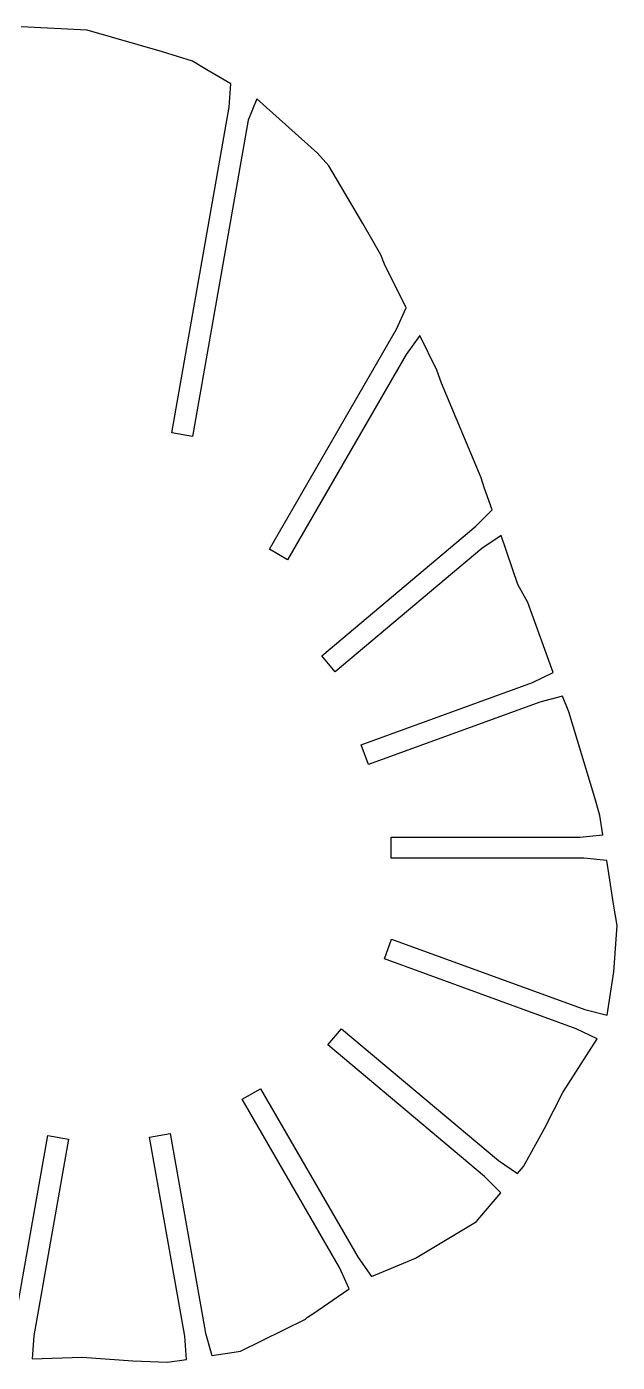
# Model space of a CAD drawing. Header units: inches. Extents: x -5 to 451, y 101 to 496.
# Drawn here: x 174.7 to 288.6, y 101.5 to 359 of the extents above; entities that cross this region are included whole.
import ezdxf

# ---------------------------------------------------------------- set-up
doc = ezdxf.new("R2010")
doc.units = ezdxf.units.IN
doc.header["$MEASUREMENT"] = 0
doc.layers.add('boundary', color=7, linetype='Continuous')

# ---------------------------------------------------------------- blocks, each defined once
blk = doc.blocks.new('block 7')
at = {"layer": 'boundary', "color": 5, "lineweight": 25, "true_color": 0x0000ff}
for points in [[(171.93, 106.31), (178.79, 145.22)], [(171.93, 106.31), (178.79, 145.22)], [(178.79, 145.22), (178.79, 145.22)], [(171.93, 106.31), (171.93, 106.31)]]:
    blk.add_lwpolyline(points, dxfattribs=at)
blk = doc.blocks.new('block 8')
at = {"layer": 'boundary', "color": 5, "lineweight": 25, "true_color": 0x0000ff}
for points in [[(178.79, 145.22), (182.78, 144.51)], [(178.79, 145.22), (182.78, 144.51)], [(178.79, 145.22), (178.79, 145.22)], [(182.78, 144.51), (182.78, 144.51)]]:
    blk.add_lwpolyline(points, dxfattribs=at)
blk = doc.blocks.new('block 9')
at = {"layer": 'boundary', "color": 5, "lineweight": 25, "true_color": 0x0000ff}
for points in [[(182.78, 144.51), (176.1, 106.62)], [(182.78, 144.51), (176.1, 106.62)], [(182.78, 144.51), (182.78, 144.51)], [(176.1, 106.62), (176.1, 106.62)]]:
    blk.add_lwpolyline(points, dxfattribs=at)
blk = doc.blocks.new('block 10')
at = {"layer": 'boundary', "color": 5, "lineweight": 25, "true_color": 0x0000ff}
for points in [[(176.1, 106.62), (175.76, 102.15)], [(176.1, 106.62), (175.76, 102.15)], [(176.1, 106.62), (176.1, 106.62)], [(175.76, 102.15), (175.76, 102.15)]]:
    blk.add_lwpolyline(points, dxfattribs=at)
blk = doc.blocks.new('block 11')
at = {"layer": 'boundary', "color": 5, "lineweight": 25, "true_color": 0x0000ff}
for points in [[(175.76, 102.15), (185.44, 102.5)], [(175.76, 102.15), (185.44, 102.5)], [(175.76, 102.15), (175.76, 102.15)], [(185.44, 102.5), (185.44, 102.5)]]:
    blk.add_lwpolyline(points, dxfattribs=at)
blk = doc.blocks.new('block 12')
at = {"layer": 'boundary', "color": 5, "lineweight": 25, "true_color": 0x0000ff}
for points in [[(185.44, 102.5), (195.2, 101.78)], [(185.44, 102.5), (195.2, 101.78)], [(185.44, 102.5), (185.44, 102.5)], [(195.2, 101.78), (195.2, 101.78)]]:
    blk.add_lwpolyline(points, dxfattribs=at)
blk = doc.blocks.new('block 13')
at = {"layer": 'boundary', "color": 5, "lineweight": 25, "true_color": 0x0000ff}
for points in [[(195.2, 101.78), (201.87, 101.49)], [(195.2, 101.78), (201.87, 101.49)], [(195.2, 101.78), (195.2, 101.78)], [(201.87, 101.49), (201.87, 101.49)]]:
    blk.add_lwpolyline(points, dxfattribs=at)
blk = doc.blocks.new('block 14')
at = {"layer": 'boundary', "color": 5, "lineweight": 25, "true_color": 0x0000ff}
for points in [[(201.87, 101.49), (205.53, 102.05)], [(201.87, 101.49), (205.53, 102.05)], [(201.87, 101.49), (201.87, 101.49)], [(205.53, 102.05), (205.53, 102.05)]]:
    blk.add_lwpolyline(points, dxfattribs=at)
blk = doc.blocks.new('block 15')
at = {"layer": 'boundary', "color": 5, "lineweight": 25, "true_color": 0x0000ff}
for points in [[(205.53, 102.05), (205.19, 106.51)], [(205.53, 102.05), (205.19, 106.51)], [(205.19, 106.51), (205.19, 106.51)], [(205.53, 102.05), (205.53, 102.05)]]:
    blk.add_lwpolyline(points, dxfattribs=at)
blk = doc.blocks.new('block 16')
at = {"layer": 'boundary', "color": 5, "lineweight": 25, "true_color": 0x0000ff}
for points in [[(205.19, 106.51), (198.42, 144.87)], [(205.19, 106.51), (198.42, 144.87)], [(198.42, 144.87), (198.42, 144.87)], [(205.19, 106.51), (205.19, 106.51)]]:
    blk.add_lwpolyline(points, dxfattribs=at)
blk = doc.blocks.new('block 17')
at = {"layer": 'boundary', "color": 5, "lineweight": 25, "true_color": 0x0000ff}
for points in [[(198.42, 144.87), (202.41, 145.58)], [(198.42, 144.87), (202.41, 145.58)], [(198.42, 144.87), (198.42, 144.87)], [(202.41, 145.58), (202.41, 145.58)]]:
    blk.add_lwpolyline(points, dxfattribs=at)
blk = doc.blocks.new('block 18')
at = {"layer": 'boundary', "color": 5, "lineweight": 25, "true_color": 0x0000ff}
for points in [[(202.41, 145.58), (209.2, 107.1)], [(202.41, 145.58), (209.2, 107.1)], [(202.41, 145.58), (202.41, 145.58)], [(209.2, 107.1), (209.2, 107.1)]]:
    blk.add_lwpolyline(points, dxfattribs=at)
blk = doc.blocks.new('block 19')
at = {"layer": 'boundary', "color": 5, "lineweight": 25, "true_color": 0x0000ff}
for points in [[(209.2, 107.1), (210.4, 102.79)], [(209.2, 107.1), (210.4, 102.79)], [(209.2, 107.1), (209.2, 107.1)], [(210.4, 102.79), (210.4, 102.79)]]:
    blk.add_lwpolyline(points, dxfattribs=at)
blk = doc.blocks.new('block 20')
at = {"layer": 'boundary', "color": 5, "lineweight": 25, "true_color": 0x0000ff}
for points in [[(210.4, 102.79), (214.72, 103.45)], [(210.4, 102.79), (214.72, 103.45)], [(214.72, 103.45), (214.72, 103.45)], [(210.4, 102.79), (210.4, 102.79)]]:
    blk.add_lwpolyline(points, dxfattribs=at)
blk = doc.blocks.new('block 21')
at = {"layer": 'boundary', "color": 5, "lineweight": 25, "true_color": 0x0000ff}
for points in [[(214.72, 103.45), (215.94, 103.6)], [(214.72, 103.45), (215.94, 103.6)], [(214.72, 103.45), (214.72, 103.45)], [(215.94, 103.6), (215.94, 103.6)]]:
    blk.add_lwpolyline(points, dxfattribs=at)
blk = doc.blocks.new('block 22')
at = {"layer": 'boundary', "color": 5, "lineweight": 25, "true_color": 0x0000ff}
for points in [[(215.94, 103.6), (228.47, 109.8)], [(215.94, 103.6), (228.47, 109.8)], [(228.47, 109.8), (228.47, 109.8)], [(215.94, 103.6), (215.94, 103.6)]]:
    blk.add_lwpolyline(points, dxfattribs=at)
blk = doc.blocks.new('block 23')
at = {"layer": 'boundary', "color": 5, "lineweight": 25, "true_color": 0x0000ff}
for points in [[(228.47, 109.8), (228.87, 110.17)], [(228.47, 109.8), (228.87, 110.17)], [(228.47, 109.8), (228.47, 109.8)], [(228.87, 110.17), (228.87, 110.17)]]:
    blk.add_lwpolyline(points, dxfattribs=at)
blk = doc.blocks.new('block 24')
at = {"layer": 'boundary', "color": 5, "lineweight": 25, "true_color": 0x0000ff}
for points in [[(228.87, 110.17), (229.91, 110.85)], [(228.87, 110.17), (229.91, 110.85)], [(229.91, 110.85), (229.91, 110.85)], [(228.87, 110.17), (228.87, 110.17)]]:
    blk.add_lwpolyline(points, dxfattribs=at)
blk = doc.blocks.new('block 25')
at = {"layer": 'boundary', "color": 5, "lineweight": 25, "true_color": 0x0000ff}
for points in [[(229.91, 110.85), (236.89, 115.66)], [(229.91, 110.85), (236.89, 115.66)], [(236.89, 115.66), (236.89, 115.66)], [(229.91, 110.85), (229.91, 110.85)]]:
    blk.add_lwpolyline(points, dxfattribs=at)
blk = doc.blocks.new('block 26')
at = {"layer": 'boundary', "color": 5, "lineweight": 25, "true_color": 0x0000ff}
for points in [[(236.89, 115.66), (235.04, 119.74)], [(236.89, 115.66), (235.04, 119.74)], [(235.04, 119.74), (235.04, 119.74)], [(236.89, 115.66), (236.89, 115.66)]]:
    blk.add_lwpolyline(points, dxfattribs=at)
blk = doc.blocks.new('block 27')
at = {"layer": 'boundary', "color": 5, "lineweight": 25, "true_color": 0x0000ff}
for points in [[(235.04, 119.74), (216.3, 152.21)], [(235.04, 119.74), (216.3, 152.21)], [(216.3, 152.21), (216.3, 152.21)], [(235.04, 119.74), (235.04, 119.74)]]:
    blk.add_lwpolyline(points, dxfattribs=at)
blk = doc.blocks.new('block 28')
at = {"layer": 'boundary', "color": 5, "lineweight": 25, "true_color": 0x0000ff}
for points in [[(216.3, 152.21), (219.81, 154.23)], [(216.3, 152.21), (219.81, 154.23)], [(216.3, 152.21), (216.3, 152.21)], [(219.81, 154.23), (219.81, 154.23)]]:
    blk.add_lwpolyline(points, dxfattribs=at)
blk = doc.blocks.new('block 29')
at = {"layer": 'boundary', "color": 5, "lineweight": 25, "true_color": 0x0000ff}
for points in [[(219.81, 154.23), (238.61, 121.66)], [(219.81, 154.23), (238.61, 121.66)], [(219.81, 154.23), (219.81, 154.23)], [(238.61, 121.66), (238.61, 121.66)]]:
    blk.add_lwpolyline(points, dxfattribs=at)
blk = doc.blocks.new('block 30')
at = {"layer": 'boundary', "color": 5, "lineweight": 25, "true_color": 0x0000ff}
for points in [[(238.61, 121.66), (241.22, 118.03)], [(238.61, 121.66), (241.22, 118.03)], [(238.61, 121.66), (238.61, 121.66)], [(241.22, 118.03), (241.22, 118.03)]]:
    blk.add_lwpolyline(points, dxfattribs=at)
blk = doc.blocks.new('block 31')
at = {"layer": 'boundary', "color": 5, "lineweight": 25, "true_color": 0x0000ff}
for points in [[(241.22, 118.03), (249.66, 121.57)], [(241.22, 118.03), (249.66, 121.57)], [(249.66, 121.57), (249.66, 121.57)], [(241.22, 118.03), (241.22, 118.03)]]:
    blk.add_lwpolyline(points, dxfattribs=at)
blk = doc.blocks.new('block 32')
at = {"layer": 'boundary', "color": 5, "lineweight": 25, "true_color": 0x0000ff}
for points in [[(249.66, 121.57), (260.94, 128.31)], [(249.66, 121.57), (260.94, 128.31)], [(260.94, 128.31), (260.94, 128.31)], [(249.66, 121.57), (249.66, 121.57)]]:
    blk.add_lwpolyline(points, dxfattribs=at)
blk = doc.blocks.new('block 33')
at = {"layer": 'boundary', "color": 5, "lineweight": 25, "true_color": 0x0000ff}
for points in [[(260.94, 128.31), (261.45, 128.64)], [(260.94, 128.31), (261.45, 128.64)], [(260.94, 128.31), (260.94, 128.31)], [(261.45, 128.64), (261.45, 128.64)]]:
    blk.add_lwpolyline(points, dxfattribs=at)
blk = doc.blocks.new('block 34')
at = {"layer": 'boundary', "color": 5, "lineweight": 25, "true_color": 0x0000ff}
for points in [[(261.45, 128.64), (262.12, 129.42)], [(261.45, 128.64), (262.12, 129.42)], [(262.12, 129.42), (262.12, 129.42)], [(261.45, 128.64), (261.45, 128.64)]]:
    blk.add_lwpolyline(points, dxfattribs=at)
blk = doc.blocks.new('block 35')
at = {"layer": 'boundary', "color": 5, "lineweight": 25, "true_color": 0x0000ff}
for points in [[(262.12, 129.42), (266.15, 134.13)], [(262.12, 129.42), (266.15, 134.13)], [(266.15, 134.13), (266.15, 134.13)], [(262.12, 129.42), (262.12, 129.42)]]:
    blk.add_lwpolyline(points, dxfattribs=at)
blk = doc.blocks.new('block 36')
at = {"layer": 'boundary', "color": 5, "lineweight": 25, "true_color": 0x0000ff}
for points in [[(266.15, 134.13), (263.02, 137.33)], [(266.15, 134.13), (263.02, 137.33)], [(263.02, 137.33), (263.02, 137.33)], [(266.15, 134.13), (266.15, 134.13)]]:
    blk.add_lwpolyline(points, dxfattribs=at)
blk = doc.blocks.new('block 37')
at = {"layer": 'boundary', "color": 5, "lineweight": 25, "true_color": 0x0000ff}
for points in [[(263.02, 137.33), (232.81, 162.67)], [(263.02, 137.33), (232.81, 162.67)], [(232.81, 162.67), (232.81, 162.67)], [(263.02, 137.33), (263.02, 137.33)]]:
    blk.add_lwpolyline(points, dxfattribs=at)
blk = doc.blocks.new('block 38')
at = {"layer": 'boundary', "color": 5, "lineweight": 25, "true_color": 0x0000ff}
for points in [[(232.81, 162.67), (235.42, 165.78)], [(232.81, 162.67), (235.42, 165.78)], [(235.42, 165.78), (235.42, 165.78)], [(232.81, 162.67), (232.81, 162.67)]]:
    blk.add_lwpolyline(points, dxfattribs=at)
blk = doc.blocks.new('block 39')
at = {"layer": 'boundary', "color": 5, "lineweight": 25, "true_color": 0x0000ff}
for points in [[(235.42, 165.78), (265.66, 140.4)], [(235.42, 165.78), (265.66, 140.4)], [(235.42, 165.78), (235.42, 165.78)], [(265.66, 140.4), (265.66, 140.4)]]:
    blk.add_lwpolyline(points, dxfattribs=at)
blk = doc.blocks.new('block 40')
at = {"layer": 'boundary', "color": 5, "lineweight": 25, "true_color": 0x0000ff}
for points in [[(265.66, 140.4), (269.35, 137.88)], [(265.66, 140.4), (269.35, 137.88)], [(265.66, 140.4), (265.66, 140.4)], [(269.35, 137.88), (269.35, 137.88)]]:
    blk.add_lwpolyline(points, dxfattribs=at)
blk = doc.blocks.new('block 41')
at = {"layer": 'boundary', "color": 5, "lineweight": 25, "true_color": 0x0000ff}
for points in [[(269.35, 137.88), (270.52, 139.25)], [(269.35, 137.88), (270.52, 139.25)], [(270.52, 139.25), (270.52, 139.25)], [(269.35, 137.88), (269.35, 137.88)]]:
    blk.add_lwpolyline(points, dxfattribs=at)
blk = doc.blocks.new('block 42')
at = {"layer": 'boundary', "color": 5, "lineweight": 25, "true_color": 0x0000ff}
for points in [[(270.52, 139.25), (274.57, 146.56)], [(270.52, 139.25), (274.57, 146.56)], [(274.57, 146.56), (274.57, 146.56)], [(270.52, 139.25), (270.52, 139.25)]]:
    blk.add_lwpolyline(points, dxfattribs=at)
blk = doc.blocks.new('block 43')
at = {"layer": 'boundary', "color": 5, "lineweight": 25, "true_color": 0x0000ff}
for points in [[(274.57, 146.56), (278.06, 153.52)], [(274.57, 146.56), (278.06, 153.52)], [(278.06, 153.52), (278.06, 153.52)], [(274.57, 146.56), (274.57, 146.56)]]:
    blk.add_lwpolyline(points, dxfattribs=at)
blk = doc.blocks.new('block 44')
at = {"layer": 'boundary', "color": 5, "lineweight": 25, "true_color": 0x0000ff}
for points in [[(278.06, 153.52), (284.72, 163.84)], [(278.06, 153.52), (284.72, 163.84)], [(284.72, 163.84), (284.72, 163.84)], [(278.06, 153.52), (278.06, 153.52)]]:
    blk.add_lwpolyline(points, dxfattribs=at)
blk = doc.blocks.new('block 45')
at = {"layer": 'boundary', "color": 5, "lineweight": 25, "true_color": 0x0000ff}
for points in [[(284.72, 163.84), (280.69, 165.78)], [(284.72, 163.84), (280.69, 165.78)], [(280.69, 165.78), (280.69, 165.78)], [(284.72, 163.84), (284.72, 163.84)]]:
    blk.add_lwpolyline(points, dxfattribs=at)
blk = doc.blocks.new('block 46')
at = {"layer": 'boundary', "color": 5, "lineweight": 25, "true_color": 0x0000ff}
for points in [[(280.69, 165.78), (243.68, 179.25)], [(280.69, 165.78), (243.68, 179.25)], [(243.68, 179.25), (243.68, 179.25)], [(280.69, 165.78), (280.69, 165.78)]]:
    blk.add_lwpolyline(points, dxfattribs=at)
blk = doc.blocks.new('block 47')
at = {"layer": 'boundary', "color": 5, "lineweight": 25, "true_color": 0x0000ff}
for points in [[(243.68, 179.25), (245.06, 183.06)], [(243.68, 179.25), (245.06, 183.06)], [(245.06, 183.06), (245.06, 183.06)], [(243.68, 179.25), (243.68, 179.25)]]:
    blk.add_lwpolyline(points, dxfattribs=at)
blk = doc.blocks.new('block 48')
at = {"layer": 'boundary', "color": 5, "lineweight": 25, "true_color": 0x0000ff}
for points in [[(245.06, 183.06), (282.31, 169.5)], [(245.06, 183.06), (282.31, 169.5)], [(245.06, 183.06), (245.06, 183.06)], [(282.31, 169.5), (282.31, 169.5)]]:
    blk.add_lwpolyline(points, dxfattribs=at)
blk = doc.blocks.new('block 49')
at = {"layer": 'boundary', "color": 5, "lineweight": 25, "true_color": 0x0000ff}
for points in [[(282.31, 169.5), (286.65, 168.39)], [(282.31, 169.5), (286.65, 168.39)], [(282.31, 169.5), (282.31, 169.5)], [(286.65, 168.39), (286.65, 168.39)]]:
    blk.add_lwpolyline(points, dxfattribs=at)
blk = doc.blocks.new('block 50')
at = {"layer": 'boundary', "color": 5, "lineweight": 25, "true_color": 0x0000ff}
for points in [[(286.65, 168.39), (287.91, 176.74)], [(286.65, 168.39), (287.91, 176.74)], [(287.91, 176.74), (287.91, 176.74)], [(286.65, 168.39), (286.65, 168.39)]]:
    blk.add_lwpolyline(points, dxfattribs=at)
blk = doc.blocks.new('block 51')
at = {"layer": 'boundary', "color": 5, "lineweight": 25, "true_color": 0x0000ff}
for points in [[(287.91, 176.74), (288.59, 185.69)], [(287.91, 176.74), (288.59, 185.69)], [(288.59, 185.69), (288.59, 185.69)], [(287.91, 176.74), (287.91, 176.74)]]:
    blk.add_lwpolyline(points, dxfattribs=at)
blk = doc.blocks.new('block 52')
at = {"layer": 'boundary', "color": 5, "lineweight": 25, "true_color": 0x0000ff}
for points in [[(288.59, 185.69), (287.92, 189.43)], [(288.59, 185.69), (287.92, 189.43)], [(287.92, 189.43), (287.92, 189.43)], [(288.59, 185.69), (288.59, 185.69)]]:
    blk.add_lwpolyline(points, dxfattribs=at)
blk = doc.blocks.new('block 53')
at = {"layer": 'boundary', "color": 5, "lineweight": 25, "true_color": 0x0000ff}
for points in [[(287.92, 189.43), (286.56, 198.24)], [(287.92, 189.43), (286.56, 198.24)], [(286.56, 198.24), (286.56, 198.24)], [(287.92, 189.43), (287.92, 189.43)]]:
    blk.add_lwpolyline(points, dxfattribs=at)
blk = doc.blocks.new('block 54')
at = {"layer": 'boundary', "color": 5, "lineweight": 25, "true_color": 0x0000ff}
for points in [[(286.56, 198.24), (282.11, 198.68)], [(286.56, 198.24), (282.11, 198.68)], [(282.11, 198.68), (282.11, 198.68)], [(286.56, 198.24), (286.56, 198.24)]]:
    blk.add_lwpolyline(points, dxfattribs=at)
blk = doc.blocks.new('block 55')
at = {"layer": 'boundary', "color": 5, "lineweight": 25, "true_color": 0x0000ff}
for points in [[(282.11, 198.68), (244.98, 198.68)], [(282.11, 198.68), (244.98, 198.68)], [(244.98, 198.68), (244.98, 198.68)], [(282.11, 198.68), (282.11, 198.68)]]:
    blk.add_lwpolyline(points, dxfattribs=at)
blk = doc.blocks.new('block 56')
at = {"layer": 'boundary', "color": 5, "lineweight": 25, "true_color": 0x0000ff}
for points in [[(244.98, 198.68), (244.98, 202.73)], [(244.98, 198.68), (244.98, 202.73)], [(244.98, 202.73), (244.98, 202.73)], [(244.98, 198.68), (244.98, 198.68)]]:
    blk.add_lwpolyline(points, dxfattribs=at)
blk = doc.blocks.new('block 57')
at = {"layer": 'boundary', "color": 5, "lineweight": 25, "true_color": 0x0000ff}
for points in [[(244.98, 202.73), (281.35, 202.73)], [(244.98, 202.73), (281.35, 202.73)], [(244.98, 202.73), (244.98, 202.73)], [(281.35, 202.73), (281.35, 202.73)]]:
    blk.add_lwpolyline(points, dxfattribs=at)
blk = doc.blocks.new('block 58')
at = {"layer": 'boundary', "color": 5, "lineweight": 25, "true_color": 0x0000ff}
for points in [[(281.35, 202.73), (285.8, 203.17)], [(281.35, 202.73), (285.8, 203.17)], [(281.35, 202.73), (281.35, 202.73)], [(285.8, 203.17), (285.8, 203.17)]]:
    blk.add_lwpolyline(points, dxfattribs=at)
blk = doc.blocks.new('block 59')
at = {"layer": 'boundary', "color": 5, "lineweight": 25, "true_color": 0x0000ff}
for points in [[(285.8, 203.17), (285.23, 206.89)], [(285.8, 203.17), (285.23, 206.89)], [(285.23, 206.89), (285.23, 206.89)], [(285.8, 203.17), (285.8, 203.17)]]:
    blk.add_lwpolyline(points, dxfattribs=at)
blk = doc.blocks.new('block 60')
at = {"layer": 'boundary', "color": 5, "lineweight": 25, "true_color": 0x0000ff}
for points in [[(285.23, 206.89), (284.29, 210.34)], [(285.23, 206.89), (284.29, 210.34)], [(284.29, 210.34), (284.29, 210.34)], [(285.23, 206.89), (285.23, 206.89)]]:
    blk.add_lwpolyline(points, dxfattribs=at)
blk = doc.blocks.new('block 61')
at = {"layer": 'boundary', "color": 5, "lineweight": 25, "true_color": 0x0000ff}
for points in [[(284.29, 210.34), (279.28, 226.87)], [(284.29, 210.34), (279.28, 226.87)], [(279.28, 226.87), (279.28, 226.87)], [(284.29, 210.34), (284.29, 210.34)]]:
    blk.add_lwpolyline(points, dxfattribs=at)
blk = doc.blocks.new('block 62')
at = {"layer": 'boundary', "color": 5, "lineweight": 25, "true_color": 0x0000ff}
for points in [[(279.28, 226.87), (278.01, 229.89)], [(279.28, 226.87), (278.01, 229.89)], [(278.01, 229.89), (278.01, 229.89)], [(279.28, 226.87), (279.28, 226.87)]]:
    blk.add_lwpolyline(points, dxfattribs=at)
blk = doc.blocks.new('block 63')
at = {"layer": 'boundary', "color": 5, "lineweight": 25, "true_color": 0x0000ff}
for points in [[(278.01, 229.89), (273.67, 228.78)], [(278.01, 229.89), (273.67, 228.78)], [(278.01, 229.89), (278.01, 229.89)], [(273.67, 228.78), (273.67, 228.78)]]:
    blk.add_lwpolyline(points, dxfattribs=at)
blk = doc.blocks.new('block 64')
at = {"layer": 'boundary', "color": 5, "lineweight": 25, "true_color": 0x0000ff}
for points in [[(273.67, 228.78), (240.61, 216.74)], [(273.67, 228.78), (240.61, 216.74)], [(273.67, 228.78), (273.67, 228.78)], [(240.61, 216.74), (240.61, 216.74)]]:
    blk.add_lwpolyline(points, dxfattribs=at)
blk = doc.blocks.new('block 65')
at = {"layer": 'boundary', "color": 5, "lineweight": 25, "true_color": 0x0000ff}
for points in [[(240.61, 216.74), (239.23, 220.55)], [(240.61, 216.74), (239.23, 220.55)], [(239.23, 220.55), (239.23, 220.55)], [(240.61, 216.74), (240.61, 216.74)]]:
    blk.add_lwpolyline(points, dxfattribs=at)
blk = doc.blocks.new('block 66')
at = {"layer": 'boundary', "color": 5, "lineweight": 25, "true_color": 0x0000ff}
for points in [[(239.23, 220.55), (272.22, 232.56)], [(239.23, 220.55), (272.22, 232.56)], [(272.22, 232.56), (272.22, 232.56)], [(239.23, 220.55), (239.23, 220.55)]]:
    blk.add_lwpolyline(points, dxfattribs=at)
blk = doc.blocks.new('block 67')
at = {"layer": 'boundary', "color": 5, "lineweight": 25, "true_color": 0x0000ff}
for points in [[(272.22, 232.56), (276.26, 234.5)], [(272.22, 232.56), (276.26, 234.5)], [(276.26, 234.5), (276.26, 234.5)], [(272.22, 232.56), (272.22, 232.56)]]:
    blk.add_lwpolyline(points, dxfattribs=at)
blk = doc.blocks.new('block 68')
at = {"layer": 'boundary', "color": 5, "lineweight": 25, "true_color": 0x0000ff}
for points in [[(276.26, 234.5), (271.34, 247.95)], [(276.26, 234.5), (271.34, 247.95)], [(271.34, 247.95), (271.34, 247.95)], [(276.26, 234.5), (276.26, 234.5)]]:
    blk.add_lwpolyline(points, dxfattribs=at)
blk = doc.blocks.new('block 69')
at = {"layer": 'boundary', "color": 5, "lineweight": 25, "true_color": 0x0000ff}
for points in [[(271.34, 247.95), (269.44, 251.42)], [(271.34, 247.95), (269.44, 251.42)], [(269.44, 251.42), (269.44, 251.42)], [(271.34, 247.95), (271.34, 247.95)]]:
    blk.add_lwpolyline(points, dxfattribs=at)
blk = doc.blocks.new('block 70')
at = {"layer": 'boundary', "color": 5, "lineweight": 25, "true_color": 0x0000ff}
for points in [[(269.44, 251.42), (266.19, 260.89)], [(269.44, 251.42), (266.19, 260.89)], [(266.19, 260.89), (266.19, 260.89)], [(269.44, 251.42), (269.44, 251.42)]]:
    blk.add_lwpolyline(points, dxfattribs=at)
blk = doc.blocks.new('block 71')
at = {"layer": 'boundary', "color": 5, "lineweight": 25, "true_color": 0x0000ff}
for points in [[(266.19, 260.89), (262.49, 258.36)], [(266.19, 260.89), (262.49, 258.36)], [(266.19, 260.89), (266.19, 260.89)], [(262.49, 258.36), (262.49, 258.36)]]:
    blk.add_lwpolyline(points, dxfattribs=at)
blk = doc.blocks.new('block 72')
at = {"layer": 'boundary', "color": 5, "lineweight": 25, "true_color": 0x0000ff}
for points in [[(262.49, 258.36), (234.2, 234.62)], [(262.49, 258.36), (234.2, 234.62)], [(262.49, 258.36), (262.49, 258.36)], [(234.2, 234.62), (234.2, 234.62)]]:
    blk.add_lwpolyline(points, dxfattribs=at)
blk = doc.blocks.new('block 73')
at = {"layer": 'boundary', "color": 5, "lineweight": 25, "true_color": 0x0000ff}
for points in [[(234.2, 234.62), (231.6, 237.72)], [(234.2, 234.62), (231.6, 237.72)], [(231.6, 237.72), (231.6, 237.72)], [(234.2, 234.62), (234.2, 234.62)]]:
    blk.add_lwpolyline(points, dxfattribs=at)
blk = doc.blocks.new('block 74')
at = {"layer": 'boundary', "color": 5, "lineweight": 25, "true_color": 0x0000ff}
for points in [[(231.6, 237.72), (261.32, 262.67)], [(231.6, 237.72), (261.32, 262.67)], [(261.32, 262.67), (261.32, 262.67)], [(231.6, 237.72), (231.6, 237.72)]]:
    blk.add_lwpolyline(points, dxfattribs=at)
blk = doc.blocks.new('block 75')
at = {"layer": 'boundary', "color": 5, "lineweight": 25, "true_color": 0x0000ff}
for points in [[(261.32, 262.67), (264.45, 265.87)], [(261.32, 262.67), (264.45, 265.87)], [(264.45, 265.87), (264.45, 265.87)], [(261.32, 262.67), (261.32, 262.67)]]:
    blk.add_lwpolyline(points, dxfattribs=at)
blk = doc.blocks.new('block 76')
at = {"layer": 'boundary', "color": 5, "lineweight": 25, "true_color": 0x0000ff}
for points in [[(264.45, 265.87), (262.9, 270.13)], [(264.45, 265.87), (262.9, 270.13)], [(262.9, 270.13), (262.9, 270.13)], [(264.45, 265.87), (264.45, 265.87)]]:
    blk.add_lwpolyline(points, dxfattribs=at)
blk = doc.blocks.new('block 77')
at = {"layer": 'boundary', "color": 5, "lineweight": 25, "true_color": 0x0000ff}
for points in [[(262.9, 270.13), (262.33, 272.01)], [(262.9, 270.13), (262.33, 272.01)], [(262.33, 272.01), (262.33, 272.01)], [(262.9, 270.13), (262.9, 270.13)]]:
    blk.add_lwpolyline(points, dxfattribs=at)
blk = doc.blocks.new('block 78')
at = {"layer": 'boundary', "color": 5, "lineweight": 25, "true_color": 0x0000ff}
for points in [[(262.33, 272.01), (254.67, 290.24)], [(262.33, 272.01), (254.67, 290.24)], [(254.67, 290.24), (254.67, 290.24)], [(262.33, 272.01), (262.33, 272.01)]]:
    blk.add_lwpolyline(points, dxfattribs=at)
blk = doc.blocks.new('block 79')
at = {"layer": 'boundary', "color": 5, "lineweight": 25, "true_color": 0x0000ff}
for points in [[(254.67, 290.24), (253.79, 292.75)], [(254.67, 290.24), (253.79, 292.75)], [(253.79, 292.75), (253.79, 292.75)], [(254.67, 290.24), (254.67, 290.24)]]:
    blk.add_lwpolyline(points, dxfattribs=at)
blk = doc.blocks.new('block 80')
at = {"layer": 'boundary', "color": 5, "lineweight": 25, "true_color": 0x0000ff}
for points in [[(253.79, 292.75), (250.49, 299.45)], [(253.79, 292.75), (250.49, 299.45)], [(250.49, 299.45), (250.49, 299.45)], [(253.79, 292.75), (253.79, 292.75)]]:
    blk.add_lwpolyline(points, dxfattribs=at)
blk = doc.blocks.new('block 81')
at = {"layer": 'boundary', "color": 5, "lineweight": 25, "true_color": 0x0000ff}
for points in [[(250.49, 299.45), (247.88, 295.81)], [(250.49, 299.45), (247.88, 295.81)], [(250.49, 299.45), (250.49, 299.45)], [(247.88, 295.81), (247.88, 295.81)]]:
    blk.add_lwpolyline(points, dxfattribs=at)
blk = doc.blocks.new('block 82')
at = {"layer": 'boundary', "color": 5, "lineweight": 25, "true_color": 0x0000ff}
for points in [[(247.88, 295.81), (225.03, 256.23)], [(247.88, 295.81), (225.03, 256.23)], [(247.88, 295.81), (247.88, 295.81)], [(225.03, 256.23), (225.03, 256.23)]]:
    blk.add_lwpolyline(points, dxfattribs=at)
blk = doc.blocks.new('block 83')
at = {"layer": 'boundary', "color": 5, "lineweight": 25, "true_color": 0x0000ff}
for points in [[(225.03, 256.23), (221.52, 258.25)], [(225.03, 256.23), (221.52, 258.25)], [(221.52, 258.25), (221.52, 258.25)], [(225.03, 256.23), (225.03, 256.23)]]:
    blk.add_lwpolyline(points, dxfattribs=at)
blk = doc.blocks.new('block 84')
at = {"layer": 'boundary', "color": 5, "lineweight": 25, "true_color": 0x0000ff}
for points in [[(221.52, 258.25), (246.02, 300.69)], [(221.52, 258.25), (246.02, 300.69)], [(246.02, 300.69), (246.02, 300.69)], [(221.52, 258.25), (221.52, 258.25)]]:
    blk.add_lwpolyline(points, dxfattribs=at)
blk = doc.blocks.new('block 85')
at = {"layer": 'boundary', "color": 5, "lineweight": 25, "true_color": 0x0000ff}
for points in [[(246.02, 300.69), (247.87, 304.77)], [(246.02, 300.69), (247.87, 304.77)], [(247.87, 304.77), (247.87, 304.77)], [(246.02, 300.69), (246.02, 300.69)]]:
    blk.add_lwpolyline(points, dxfattribs=at)
blk = doc.blocks.new('block 86')
at = {"layer": 'boundary', "color": 5, "lineweight": 25, "true_color": 0x0000ff}
for points in [[(247.87, 304.77), (243.71, 313.22)], [(247.87, 304.77), (243.71, 313.22)], [(243.71, 313.22), (243.71, 313.22)], [(247.87, 304.77), (247.87, 304.77)]]:
    blk.add_lwpolyline(points, dxfattribs=at)
blk = doc.blocks.new('block 87')
at = {"layer": 'boundary', "color": 5, "lineweight": 25, "true_color": 0x0000ff}
for points in [[(243.71, 313.22), (242.99, 315)], [(243.71, 313.22), (242.99, 315)], [(242.99, 315), (242.99, 315)], [(243.71, 313.22), (243.71, 313.22)]]:
    blk.add_lwpolyline(points, dxfattribs=at)
blk = doc.blocks.new('block 88')
at = {"layer": 'boundary', "color": 5, "lineweight": 25, "true_color": 0x0000ff}
for points in [[(242.99, 315), (239.51, 321.05)], [(242.99, 315), (239.51, 321.05)], [(239.51, 321.05), (239.51, 321.05)], [(242.99, 315), (242.99, 315)]]:
    blk.add_lwpolyline(points, dxfattribs=at)
blk = doc.blocks.new('block 89')
at = {"layer": 'boundary', "color": 5, "lineweight": 25, "true_color": 0x0000ff}
for points in [[(239.51, 321.05), (232.97, 332.18)], [(239.51, 321.05), (232.97, 332.18)], [(232.97, 332.18), (232.97, 332.18)], [(239.51, 321.05), (239.51, 321.05)]]:
    blk.add_lwpolyline(points, dxfattribs=at)
blk = doc.blocks.new('block 90')
at = {"layer": 'boundary', "color": 5, "lineweight": 25, "true_color": 0x0000ff}
for points in [[(232.97, 332.18), (230.78, 334.6)], [(232.97, 332.18), (230.78, 334.6)], [(230.78, 334.6), (230.78, 334.6)], [(232.97, 332.18), (232.97, 332.18)]]:
    blk.add_lwpolyline(points, dxfattribs=at)
blk = doc.blocks.new('block 91')
at = {"layer": 'boundary', "color": 5, "lineweight": 25, "true_color": 0x0000ff}
for points in [[(230.78, 334.6), (219.07, 345.06)], [(230.78, 334.6), (219.07, 345.06)], [(219.07, 345.06), (219.07, 345.06)], [(230.78, 334.6), (230.78, 334.6)]]:
    blk.add_lwpolyline(points, dxfattribs=at)
blk = doc.blocks.new('block 92')
at = {"layer": 'boundary', "color": 5, "lineweight": 25, "true_color": 0x0000ff}
for points in [[(219.07, 345.06), (217.43, 341)], [(219.07, 345.06), (217.43, 341)], [(219.07, 345.06), (219.07, 345.06)], [(217.43, 341), (217.43, 341)]]:
    blk.add_lwpolyline(points, dxfattribs=at)
blk = doc.blocks.new('block 93')
at = {"layer": 'boundary', "color": 5, "lineweight": 25, "true_color": 0x0000ff}
for points in [[(217.43, 341), (206.67, 280.01)], [(217.43, 341), (206.67, 280.01)], [(217.43, 341), (217.43, 341)], [(206.67, 280.01), (206.67, 280.01)]]:
    blk.add_lwpolyline(points, dxfattribs=at)
blk = doc.blocks.new('block 94')
at = {"layer": 'boundary', "color": 5, "lineweight": 25, "true_color": 0x0000ff}
for points in [[(206.67, 280.01), (202.69, 280.71)], [(206.67, 280.01), (202.69, 280.71)], [(202.69, 280.71), (202.69, 280.71)], [(206.67, 280.01), (206.67, 280.01)]]:
    blk.add_lwpolyline(points, dxfattribs=at)
blk = doc.blocks.new('block 95')
at = {"layer": 'boundary', "color": 5, "lineweight": 25, "true_color": 0x0000ff}
for points in [[(202.69, 280.71), (213.76, 343.5)], [(202.69, 280.71), (213.76, 343.5)], [(213.76, 343.5), (213.76, 343.5)], [(202.69, 280.71), (202.69, 280.71)]]:
    blk.add_lwpolyline(points, dxfattribs=at)
blk = doc.blocks.new('block 96')
at = {"layer": 'boundary', "color": 5, "lineweight": 25, "true_color": 0x0000ff}
for points in [[(213.76, 343.5), (214.1, 347.97)], [(213.76, 343.5), (214.1, 347.97)], [(214.1, 347.97), (214.1, 347.97)], [(213.76, 343.5), (213.76, 343.5)]]:
    blk.add_lwpolyline(points, dxfattribs=at)
blk = doc.blocks.new('block 97')
at = {"layer": 'boundary', "color": 5, "lineweight": 25, "true_color": 0x0000ff}
for points in [[(214.1, 347.97), (209.43, 350.7)], [(214.1, 347.97), (209.43, 350.7)], [(209.43, 350.7), (209.43, 350.7)], [(214.1, 347.97), (214.1, 347.97)]]:
    blk.add_lwpolyline(points, dxfattribs=at)
blk = doc.blocks.new('block 98')
at = {"layer": 'boundary', "color": 5, "lineweight": 25, "true_color": 0x0000ff}
for points in [[(209.43, 350.7), (206.67, 352.35)], [(209.43, 350.7), (206.67, 352.35)], [(206.67, 352.35), (206.67, 352.35)], [(209.43, 350.7), (209.43, 350.7)]]:
    blk.add_lwpolyline(points, dxfattribs=at)
blk = doc.blocks.new('block 99')
at = {"layer": 'boundary', "color": 5, "lineweight": 25, "true_color": 0x0000ff}
for points in [[(206.67, 352.35), (200.93, 354.16)], [(206.67, 352.35), (200.93, 354.16)], [(200.93, 354.16), (200.93, 354.16)], [(206.67, 352.35), (206.67, 352.35)]]:
    blk.add_lwpolyline(points, dxfattribs=at)
blk = doc.blocks.new('block 100')
at = {"layer": 'boundary', "color": 5, "lineweight": 25, "true_color": 0x0000ff}
for points in [[(200.93, 354.16), (186.39, 358.33)], [(200.93, 354.16), (186.39, 358.33)], [(186.39, 358.33), (186.39, 358.33)], [(200.93, 354.16), (200.93, 354.16)]]:
    blk.add_lwpolyline(points, dxfattribs=at)
blk = doc.blocks.new('block 101')
at = {"layer": 'boundary', "color": 5, "lineweight": 25, "true_color": 0x0000ff}
for points in [[(186.39, 358.33), (173.69, 358.99)], [(186.39, 358.33), (173.69, 358.99)], [(173.69, 358.99), (173.69, 358.99)], [(186.39, 358.33), (186.39, 358.33)]]:
    blk.add_lwpolyline(points, dxfattribs=at)

msp = doc.modelspace()

# ---------------------------------------------------------------- block references
at = {"layer": 'boundary'}
for name in ['block 101', 'block 100', 'block 99', 'block 98', 'block 97', 'block 96', 'block 92', 'block 91', 'block 95', 'block 93', 'block 90', 'block 89', 'block 88', 'block 87', 'block 86', 'block 85', 'block 84', 'block 81', 'block 80', 'block 82', 'block 79', 'block 78', 'block 94', 'block 77', 'block 76', 'block 75', 'block 74', 'block 71', 'block 70', 'block 83', 'block 72', 'block 69', 'block 68', 'block 73', 'block 67', 'block 66', 'block 63', 'block 62', 'block 64', 'block 61', 'block 65', 'block 60', 'block 59', 'block 56', 'block 57', 'block 58', 'block 55', 'block 54', 'block 53', 'block 52', 'block 51', 'block 47', 'block 48', 'block 46', 'block 50', 'block 49', 'block 38', 'block 39', 'block 45', 'block 37', 'block 44', 'block 28', 'block 27', 'block 29', 'block 43', 'block 7', 'block 9', 'block 8', 'block 17', 'block 16', 'block 18', 'block 42', 'block 40', 'block 41', 'block 36', 'block 35', 'block 34', 'block 32', 'block 33', 'block 30', 'block 31', 'block 26', 'block 25', 'block 24', 'block 22', 'block 23', 'block 10', 'block 15', 'block 19', 'block 20', 'block 21', 'block 11', 'block 12', 'block 13', 'block 14']:
    msp.add_blockref(name, (0, 0), dxfattribs=at)

doc.saveas('drawing.dxf')
